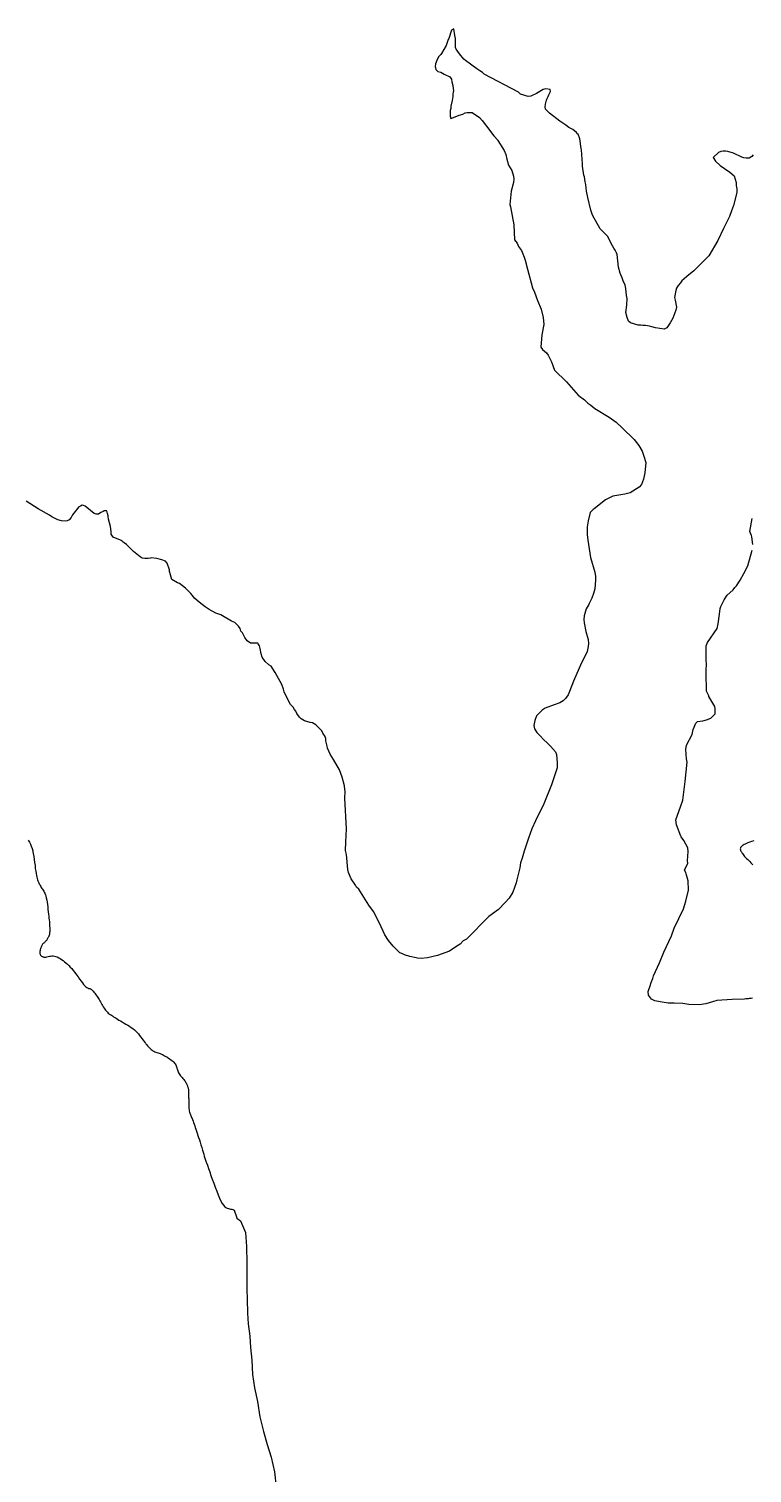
# Model space of a CAD drawing. Header units: inches. Extents: x 1341578 to 1502124, y 557203 to 748561.
# Drawn here: x 1489615 to 1490357, y 630815 to 632297 of the extents above; entities that cross this region are included whole.
import ezdxf

# ---------------------------------------------------------------- set-up
doc = ezdxf.new("R2010")
doc.units = ezdxf.units.IN
doc.header["$MEASUREMENT"] = 0
doc.layers.add('Zipcode', color=7, linetype='Continuous')

msp = doc.modelspace()

# ---------------------------------------------------------------- linework, layer by layer
at = {"layer": 'Zipcode'}
for points in [[(1490357.8, 632167.9), (1490356.2, 632166.3), (1490353.6, 632164.4), (1490350.4, 632164.4), (1490348.1, 632164.7), (1490346.2, 632165.4), (1490337.5, 632169.5), (1490331.7, 632171.5), (1490329.4, 632171.8), (1490326.9, 632171.8), (1490324.6, 632171.5), (1490322, 632170.2), (1490316.6, 632165.3), (1490319.1, 632161.5), (1490323.7, 632157), (1490328.2, 632153.8), (1490333.6, 632150.2), (1490338.1, 632146.4), (1490340.4, 632139.6), (1490340.4, 632136.4), (1490341, 632133.2), (1490341, 632129.3), (1490337.5, 632116.1), (1490335.6, 632110.3), (1490333.3, 632104.8), (1490330.1, 632097.8), (1490327.2, 632092.3), (1490321.5, 632080.1), (1490312.1, 632064.3), (1490296.7, 632048.8), (1490289.6, 632043), (1490289.4, 632042.9), (1490284.5, 632038.5), (1490283.2, 632036.6), (1490280.6, 632034), (1490279.9, 632032.7), (1490279, 632031.1), (1490278.4, 632028.6), (1490277.1, 632021.5), (1490277.7, 632018.9), (1490279, 632011.8), (1490278.4, 632008.6), (1490275.2, 632000.2), (1490272.6, 631995.7), (1490269, 631990.3), (1490266.5, 631989), (1490257.5, 631990.3), (1490253.6, 631991.5), (1490251.4, 631992), (1490247.2, 631992.8), (1490244.6, 631992.8), (1490242.3, 631993.1), (1490239.8, 631993.1), (1490231.7, 631995.4), (1490229.8, 631997.3), (1490228.5, 632001.2), (1490227.2, 632006.3), (1490228.2, 632013.7), (1490228.5, 632020.5), (1490227.8, 632023.7), (1490227.2, 632030.8), (1490226.2, 632034.3), (1490224.4, 632038.8), (1490223.7, 632040.8), (1490221.1, 632046.5), (1490219.5, 632052.7), (1490218.2, 632065.5), (1490217.5, 632067.5), (1490216.2, 632070), (1490214.6, 632072.3), (1490213.4, 632074.6), (1490208.2, 632084.5), (1490203.8, 632088.8), (1490200.8, 632091.9), (1490193, 632106.1), (1490191.1, 632111.2), (1490187.9, 632124.1), (1490186.6, 632130.5), (1490185.9, 632137.6), (1490185.3, 632140.2), (1490184.7, 632145.3), (1490184, 632147.2), (1490182.7, 632156.3), (1490182.7, 632158.8), (1490181.4, 632173), (1490181.2, 632174.4), (1490179.8, 632184.2), (1490178.2, 632189.1), (1490177.6, 632189.6), (1490176.6, 632190.7), (1490172.7, 632193.9), (1490168.5, 632196.1), (1490165.6, 632198.4), (1490159.5, 632202.6), (1490148.9, 632210.6), (1490144.7, 632214.8), (1490144.4, 632217), (1490144.7, 632219.9), (1490145.7, 632224), (1490146, 632225.1), (1490147.3, 632227.7), (1490147.9, 632229.6), (1490149.9, 632232.8), (1490149.5, 632235.1), (1490145, 632235.7), (1490142.4, 632235.1), (1490140.5, 632233.8), (1490135.3, 632231), (1490129.6, 632228), (1490126.7, 632227.7), (1490119, 632230.2), (1490117, 632232.2), (1490081.6, 632250.8), (1490080, 632252.4), (1490077.1, 632254), (1490074.2, 632256.3), (1490062.6, 632264.6), (1490061, 632266.2), (1490056.5, 632271.4), (1490053, 632276.2), (1490052.3, 632278.1), (1490052.3, 632285.5), (1490052.3, 632287.2), (1490051.7, 632290.4), (1490050.7, 632297.1), (1490048.1, 632295.8), (1490045.3, 632287.3), (1490044.9, 632286.2), (1490042.7, 632280.1), (1490037.9, 632271.9), (1490037.2, 632270.7), (1490035.3, 632268.8), (1490033.7, 632266.5), (1490031.7, 632261.4), (1490031.4, 632258.5), (1490032.1, 632255.3), (1490034, 632253.3), (1490037.2, 632252.7), (1490040.8, 632250.8), (1490046.6, 632247.9), (1490048.2, 632245.6), (1490048.5, 632242.7), (1490049.5, 632239.2), (1490050.1, 632233.4), (1490049.9, 632232.3), (1490049.5, 632230.2), (1490049.5, 632227.6), (1490048.8, 632223.7), (1490047.5, 632218), (1490047.5, 632215.4), (1490046.9, 632213.5), (1490046.9, 632212.8), (1490046.9, 632207.7), (1490047.5, 632205.1), (1490050.4, 632206.1), (1490056.2, 632208.6), (1490057.5, 632209), (1490059.8, 632209.6), (1490062.3, 632210.9), (1490064.3, 632211.5), (1490065.6, 632211.5), (1490069.4, 632211.5), (1490076.8, 632206.1), (1490079.7, 632203.2), (1490084.2, 632197.4), (1490091.6, 632187.4), (1490095.6, 632182.8), (1490095.8, 632182.6), (1490102.3, 632172.3), (1490103.9, 632168.1), (1490104.8, 632163.3), (1490106.5, 632157.2), (1490110, 632151.7), (1490111.9, 632145.9), (1490112.3, 632143), (1490111.9, 632139.5), (1490109.4, 632130.5), (1490108.1, 632116.9), (1490108.7, 632114.4), (1490112.3, 632096), (1490112.9, 632080.6), (1490115.5, 632077.4), (1490117.1, 632073.8), (1490120, 632069.7), (1490122.9, 632062.9), (1490123.6, 632059.7), (1490126.1, 632050.7), (1490131.3, 632031.4), (1490133.2, 632026.9), (1490136.5, 632018.5), (1490140.3, 632009.5), (1490142.3, 632001.1), (1490142.9, 631994), (1490141, 631983.1), (1490140, 631970.6), (1490141.6, 631968.3), (1490145.8, 631964.8), (1490147.4, 631962.5), (1490150.7, 631955.4), (1490153.9, 631947.1), (1490166.1, 631934.9), (1490178.3, 631921.3), (1490184.5, 631916.5), (1490188, 631913), (1490191.2, 631911.1), (1490195.1, 631907.8), (1490209.9, 631898.8), (1490217, 631893.7), (1490223.4, 631887.9), (1490235.7, 631875.7), (1490240.5, 631869.6), (1490243.7, 631863.8), (1490245.6, 631858.6), (1490247.6, 631852.2), (1490246.6, 631841.6), (1490245.3, 631835.1), (1490243.1, 631829.7), (1490240.8, 631826.8), (1490231.5, 631821.3), (1490226, 631819.7), (1490213.8, 631817.8), (1490206.1, 631813.9), (1490194.5, 631804.9), (1490193.7, 631804), (1490190.6, 631801), (1490188.4, 631792.3), (1490187.4, 631786.2), (1490187.4, 631778.5), (1490188.1, 631772.7), (1490190.7, 631754.7), (1490195.2, 631739.9), (1490195.8, 631735.4), (1490195.8, 631731.5), (1490195.2, 631722.5), (1490193.9, 631718), (1490192.3, 631713.2), (1490189.5, 631707.6), (1490189.1, 631706.7), (1490186.5, 631702.2), (1490184.3, 631694.8), (1490183.9, 631691.3), (1490184.3, 631687.7), (1490185.9, 631679), (1490188.5, 631670.6), (1490188.8, 631666.5), (1490188.5, 631663.6), (1490187.4, 631658.3), (1490187.2, 631657.2), (1490181.4, 631646.9), (1490173.4, 631627.9), (1490169.3, 631617.5), (1490167.9, 631614), (1490165.3, 631610.2), (1490162.8, 631607.6), (1490159.5, 631605.7), (1490153.6, 631603.5), (1490144.4, 631600.2), (1490141.2, 631598.3), (1490135.4, 631592.5), (1490133.8, 631587.6), (1490132.5, 631582.5), (1490133.5, 631578.9), (1490135.7, 631575.4), (1490139.3, 631571.9), (1490142.8, 631567.7), (1490146.4, 631564.8), (1490149.9, 631561.3), (1490155, 631555.6), (1490156, 631552.6), (1490156.7, 631544.2), (1490156.7, 631539.1), (1490150.9, 631521.7), (1490142.9, 631502), (1490134.5, 631484.7), (1490130.7, 631476.3), (1490127.1, 631467), (1490122.6, 631453.4), (1490120.7, 631446.4), (1490119.1, 631441.5), (1490118.4, 631436.4), (1490115.3, 631424), (1490114.6, 631420.9), (1490111.1, 631411.6), (1490107.2, 631405.2), (1490103.3, 631400.7), (1490096.3, 631393.6), (1490086.6, 631386.5), (1490063.5, 631363.3), (1490060.2, 631361.4), (1490057, 631358.2), (1490053.8, 631356.2), (1490046.1, 631351.1), (1490033.9, 631346.6), (1490023.6, 631344), (1490017.1, 631343.3), (1490013.3, 631343.8), (1490012, 631344), (1490005.5, 631345.3), (1489999.8, 631347.2), (1489997.2, 631348.5), (1489995.3, 631349.1), (1489988.2, 631356.2), (1489983.7, 631362), (1489979.8, 631367.8), (1489974.3, 631379.7), (1489968.2, 631391.6), (1489963.4, 631398.3), (1489953.1, 631414.4), (1489950.8, 631416.7), (1489949.6, 631418.6), (1489945.3, 631425.3), (1489942.4, 631431.5), (1489941.8, 631434.7), (1489940.5, 631450.1), (1489939.5, 631454.3), (1489939.9, 631462.9), (1489940.5, 631476.5), (1489938.9, 631508), (1489938.8, 631508.4), (1489939.2, 631514.5), (1489938.5, 631520.2), (1489938.4, 631520.7), (1489935.9, 631529.3), (1489933.4, 631537), (1489927.2, 631547.6), (1489923.7, 631553.1), (1489920.8, 631559.2), (1489920.5, 631561.4), (1489919.2, 631566.6), (1489919.2, 631569.2), (1489918.6, 631570.8), (1489918.5, 631571.1), (1489916.3, 631574.6), (1489915.3, 631576.9), (1489912.5, 631579.7), (1489908.9, 631583.3), (1489905.7, 631585.3), (1489903.3, 631585.6), (1489897.3, 631587.2), (1489893.8, 631589.4), (1489892.1, 631591), (1489889.6, 631594.9), (1489888.6, 631597.2), (1489887, 631598.8), (1489885.7, 631601.3), (1489883.1, 631603.9), (1489881.2, 631607.1), (1489876.4, 631617.1), (1489875.7, 631619.7), (1489874.1, 631624.5), (1489867.3, 631637), (1489863.2, 631643.2), (1489860.9, 631644.8), (1489857, 631648), (1489853.8, 631652.5), (1489852.9, 631656), (1489851.8, 631661.5), (1489851.2, 631664.1), (1489850, 631666.4), (1489849.5, 631667), (1489847.3, 631666.9), (1489841.9, 631666.9), (1489838.4, 631669.2), (1489836.1, 631672.7), (1489833.8, 631677.6), (1489832.2, 631679.2), (1489831.3, 631682.1), (1489829.7, 631684.3), (1489825.8, 631688.2), (1489822.6, 631689.5), (1489811.6, 631695.9), (1489806.5, 631697.8), (1489799.7, 631701.4), (1489795.5, 631704.2), (1489789.4, 631709.1), (1489784.9, 631712.9), (1489780.7, 631717.8), (1489775.3, 631723.2), (1489769.2, 631728), (1489767.2, 631728.7), (1489761.1, 631732.2), (1489759.2, 631739.3), (1489759, 631740.4), (1489758.9, 631741.3), (1489758.8, 631742.2), (1489756.6, 631749), (1489754.7, 631750.9), (1489751.1, 631752.5), (1489746, 631753.8), (1489740.2, 631754.4), (1489739.3, 631754.2), (1489737, 631753.8), (1489733.7, 631753.9), (1489730.8, 631754.1), (1489728.9, 631755.4), (1489722.1, 631760.8), (1489717.1, 631765.9), (1489714.7, 631768.2), (1489712.4, 631769.7), (1489711.2, 631770.5), (1489710.2, 631771.4), (1489709.3, 631772.4), (1489708.5, 631772.7), (1489700.9, 631775.6), (1489699, 631778.8), (1489699, 631781.4), (1489698.3, 631786.6), (1489696.4, 631794.3), (1489695.9, 631796.9), (1489695.8, 631797.5), (1489695.4, 631799.8), (1489694.5, 631802.7), (1489691.9, 631802.7), (1489690.7, 631802.1), (1489690.1, 631801.8), (1489688.3, 631801), (1489686.1, 631799.4), (1489683.5, 631799.4), (1489681.6, 631800.1), (1489672.2, 631807.5), (1489670.6, 631808), (1489669.3, 631808.4), (1489667.5, 631807.6), (1489665.8, 631806.8), (1489659.4, 631798.5), (1489658.1, 631795.9), (1489655.8, 631793.6), (1489653.9, 631792.3), (1489651.7, 631792), (1489648.1, 631792.3), (1489644.3, 631793.6), (1489638.1, 631796.5), (1489635.9, 631798.1), (1489624, 631804.9), (1489611.7, 631812.6)], [(1490357.3, 631768.3), (1490356.2, 631776.1), (1490356.1, 631777.3), (1490355, 631779.9), (1490354.4, 631781.5), (1490356.7, 631794.7)], [(1490357, 631302.6), (1490355.8, 631302.5), (1490354.7, 631302.4), (1490353.5, 631302.3), (1490352.4, 631302.2), (1490351.2, 631302), (1490350.1, 631301.9), (1490348.9, 631301.8), (1490336, 631301.4), (1490320.3, 631300.4), (1490315.8, 631299.1), (1490309, 631296.8), (1490302.3, 631295.9), (1490291.6, 631296.2), (1490289.7, 631296.5), (1490285.5, 631297.1), (1490276.8, 631297.5), (1490270.4, 631297.5), (1490262.3, 631299), (1490256.9, 631300), (1490253.3, 631301.6), (1490250.4, 631305.8), (1490250.1, 631309.4), (1490252, 631315.4), (1490253, 631318.7), (1490254.6, 631322.9), (1490255.6, 631325.8), (1490261.7, 631339), (1490266.2, 631349.9), (1490273.9, 631366.6), (1490276.8, 631374.7), (1490286.1, 631394.3), (1490288.7, 631402.1), (1490291.3, 631413.6), (1490290.9, 631423), (1490289, 631430.4), (1490288.7, 631431.7), (1490287.4, 631434.2), (1490290.6, 631441.3), (1490290.3, 631443.6), (1490290.9, 631453.2), (1490290.6, 631456.8), (1490286.7, 631464.5), (1490283.9, 631468.4), (1490283.5, 631469), (1490279, 631480.6), (1490278.3, 631485.7), (1490283.2, 631498.9), (1490285.4, 631505.7), (1490288, 631525), (1490289.9, 631544.9), (1490289.2, 631548.1), (1490288.6, 631557.8), (1490289.2, 631562.3), (1490295, 631573.2), (1490296.3, 631578.4), (1490298.8, 631584.7), (1490300.5, 631586.4), (1490306, 631587.4), (1490309.8, 631588.1), (1490314.3, 631590), (1490318.8, 631594.5), (1490318.8, 631599.6), (1490318.5, 631601.9), (1490312.3, 631612.3), (1490312.1, 631612.8), (1490309.8, 631617.7), (1490309.5, 631636), (1490309.5, 631638.6), (1490309.8, 631646), (1490309.5, 631648.9), (1490309.5, 631664.3), (1490310.7, 631667.5), (1490320.7, 631682), (1490321.7, 631686.8), (1490323.3, 631696.8), (1490323.9, 631702.6), (1490324.6, 631704.5), (1490328.1, 631711.3), (1490331, 631716.1), (1490336.8, 631721.3), (1490337.1, 631721.6), (1490339, 631724.2), (1490340.6, 631725.8), (1490344.5, 631731.6), (1490348, 631738.3), (1490352.2, 631746.4), (1490356.7, 631762.5)], [(1489614, 631464.9), (1489615.1, 631462.9), (1489616.1, 631460.7), (1489617, 631458.5), (1489617.8, 631456.2), (1489618.5, 631453.8), (1489618.7, 631452.7), (1489619.1, 631451), (1489619.6, 631448.1), (1489620.1, 631445), (1489620.5, 631441.9), (1489620.9, 631438.8), (1489621.2, 631435.9), (1489621.6, 631433.1), (1489621.9, 631430.7), (1489622.3, 631428.6), (1489622.7, 631426.8), (1489623.1, 631425.4), (1489623.5, 631424.2), (1489623.8, 631423.2), (1489624.2, 631422.4), (1489624.5, 631421.6), (1489624.9, 631420.9), (1489625.3, 631420.1), (1489625.7, 631419.2), (1489626.2, 631418.3), (1489626.7, 631417.2), (1489627.3, 631416.3), (1489627.9, 631415.4), (1489628.5, 631414.5), (1489629.1, 631413.6), (1489629.8, 631412.6), (1489630.4, 631411.5), (1489631, 631410.3), (1489631.5, 631408.9), (1489632, 631407.3), (1489632.4, 631405.5), (1489632.9, 631403.4), (1489633.2, 631401.2), (1489633.6, 631398.8), (1489633.9, 631396.3), (1489634.2, 631393.8), (1489634.5, 631391.4), (1489634.8, 631389), (1489635, 631386.8), (1489635.2, 631384.8), (1489635.4, 631383), (1489635.6, 631381.2), (1489635.7, 631379.6), (1489635.8, 631378), (1489635.9, 631376.5), (1489636, 631375), (1489636, 631374.1), (1489636, 631373.6), (1489636, 631372.4), (1489636, 631371.1), (1489635.9, 631370), (1489635.7, 631369), (1489635.6, 631368), (1489635.3, 631367.2), (1489635.1, 631366.4), (1489635, 631366.1), (1489634.8, 631365.7), (1489634.5, 631365.1), (1489634.1, 631364.5), (1489633.8, 631363.9), (1489633.4, 631363.2), (1489633, 631362.6), (1489632.6, 631362), (1489632.1, 631361.4), (1489631.5, 631360.8), (1489630.9, 631360.2), (1489630.4, 631359.8), (1489629.8, 631359.2), (1489629.2, 631358.7), (1489628.7, 631358.1), (1489628.2, 631357.5), (1489627.8, 631356.8), (1489627.5, 631356), (1489627.2, 631355.2), (1489626.8, 631354.3), (1489626.5, 631353.4), (1489626.3, 631352.5), (1489626.1, 631351.6), (1489625.9, 631350.7), (1489625.9, 631349.8), (1489625.9, 631349.1), (1489625.9, 631348.4), (1489626.1, 631347.9), (1489626.2, 631347.4), (1489626.5, 631346.9), (1489626.8, 631346.5), (1489627.1, 631346.1), (1489627.6, 631345.8), (1489628.1, 631345.5), (1489628.7, 631345.3), (1489629.3, 631345.1), (1489630.1, 631344.9), (1489631, 631344.8), (1489632, 631344.9), (1489633.1, 631345.1), (1489634.3, 631345.4), (1489635.6, 631345.7), (1489636.8, 631345.9), (1489638.2, 631346.1), (1489639.6, 631346.1), (1489641, 631345.9), (1489642.3, 631345.5), (1489643.7, 631345), (1489645.2, 631344.2), (1489646.6, 631343.4), (1489648.1, 631342.4), (1489649.6, 631341.3), (1489650.8, 631340.4), (1489651.1, 631340.1), (1489652.6, 631338.9), (1489654.1, 631337.5), (1489655.6, 631336.1), (1489657.1, 631334.6), (1489658.7, 631333), (1489660.2, 631331), (1489661.8, 631329), (1489663.4, 631326.8), (1489665, 631324.5), (1489666.6, 631322.3), (1489668.1, 631320.2), (1489669.5, 631318.3), (1489670.8, 631316.7), (1489672, 631315.3), (1489673, 631314.3), (1489673.9, 631313.7), (1489674.6, 631313.2), (1489675.3, 631313), (1489675.9, 631312.8), (1489676.5, 631312.7), (1489677.1, 631312.6), (1489677.7, 631312.4), (1489678.3, 631312), (1489678.6, 631311.8), (1489679, 631311.5), (1489679.8, 631310.7), (1489680.5, 631309.8), (1489681.3, 631308.9), (1489682.1, 631307.9), (1489682.9, 631306.8), (1489683.7, 631305.7), (1489684.5, 631304.6), (1489685.2, 631303.4), (1489686, 631302.3), (1489686.8, 631301.2), (1489687.5, 631300), (1489688.2, 631298.8), (1489688.9, 631297.6), (1489689.6, 631296.3), (1489690.2, 631295.1), (1489690.9, 631293.8), (1489691.7, 631292.6), (1489692.4, 631291.4), (1489693.3, 631290.3), (1489694.2, 631289.3), (1489695.1, 631288.3), (1489696.1, 631287.5), (1489697.1, 631286.7), (1489698.1, 631285.9), (1489699.2, 631285.2), (1489700.3, 631284.5), (1489701.5, 631283.7), (1489702.7, 631283), (1489704, 631282.1), (1489705.4, 631281.2), (1489707, 631280.3), (1489708.6, 631279.3), (1489710.4, 631278.3), (1489712.2, 631277.2), (1489714.1, 631276.2), (1489716, 631275.1), (1489717.8, 631273.9), (1489719.6, 631272.8), (1489721.3, 631271.5), (1489722.8, 631270.3), (1489724.3, 631269), (1489725.6, 631267.5), (1489727, 631266), (1489728.2, 631264.4), (1489729.4, 631262.8), (1489730.6, 631261.2), (1489731.7, 631259.7), (1489732.8, 631258.3), (1489733.8, 631257), (1489734.1, 631256.5), (1489734.7, 631255.8), (1489735.6, 631254.8), (1489736.4, 631253.9), (1489737.1, 631253.1), (1489737.7, 631252.3), (1489738.3, 631251.7), (1489738.9, 631251), (1489739.6, 631250.4), (1489740.2, 631249.9), (1489741, 631249.3), (1489741.8, 631248.7), (1489742.8, 631248.2), (1489743.8, 631247.7), (1489744.8, 631247.3), (1489745.9, 631246.9), (1489747, 631246.6), (1489748.2, 631246.2), (1489749.3, 631245.8), (1489750.5, 631245.3), (1489751.6, 631244.8), (1489752.8, 631244.2), (1489753.9, 631243.6), (1489755.1, 631242.9), (1489756, 631242.4), (1489756.3, 631242.2), (1489757.6, 631241.4), (1489758.8, 631240.6), (1489760, 631239.7), (1489761.2, 631238.9), (1489762.2, 631238), (1489763.2, 631237.1), (1489764, 631236.2), (1489764.7, 631235.3), (1489765.3, 631234.3), (1489765.7, 631233.3), (1489766.1, 631232.3), (1489766.4, 631231.3), (1489766.5, 631230.9), (1489766.7, 631230.3), (1489767, 631229.3), (1489767.3, 631228.2), (1489767.7, 631227.2), (1489768.2, 631226.2), (1489768.8, 631225.2), (1489769.5, 631224.2), (1489770.3, 631223.2), (1489771, 631222.2), (1489771.8, 631221.2), (1489772.6, 631220.3), (1489773.4, 631219.3), (1489774.1, 631218.4), (1489774.8, 631217.5), (1489775.3, 631216.6), (1489775.8, 631215.8), (1489776.2, 631215), (1489776.6, 631214.2), (1489776.9, 631213.5), (1489777.2, 631212.8), (1489777.4, 631212.1), (1489777.7, 631211.4), (1489777.9, 631210.7), (1489778, 631210), (1489778.2, 631209.2), (1489778.3, 631208.4), (1489778.4, 631207.6), (1489778.5, 631206.8), (1489778.5, 631206), (1489778.5, 631205.2), (1489778.5, 631204.4), (1489778.5, 631203.5), (1489778.5, 631202.6), (1489778.5, 631201.6), (1489778.5, 631200.5), (1489778.6, 631199.3), (1489778.6, 631198), (1489778.6, 631196.7), (1489778.6, 631195.3), (1489778.6, 631193.8), (1489778.7, 631192.4), (1489778.7, 631191), (1489778.8, 631189.6), (1489779, 631188.2), (1489779.2, 631187), (1489779.4, 631185.9), (1489779.7, 631184.9), (1489780, 631183.9), (1489780.4, 631183.1), (1489780.8, 631182.2), (1489781.2, 631181.3), (1489781.6, 631180.3), (1489782.1, 631179.3), (1489782.5, 631178.1), (1489783, 631176.7), (1489783.6, 631175.2), (1489784.1, 631173.6), (1489784.7, 631171.9), (1489785.3, 631170.1), (1489785.9, 631168.2), (1489786.6, 631166.3), (1489787.3, 631164.2), (1489788, 631162), (1489788.7, 631159.8), (1489789.5, 631157.4), (1489790.3, 631154.9), (1489791.1, 631152.3), (1489791.9, 631149.5), (1489792.8, 631146.7), (1489793.7, 631143.8), (1489794.1, 631142.6), (1489794.6, 631140.8), (1489795.6, 631137.7), (1489796.6, 631134.6), (1489796.9, 631133.8), (1489797.7, 631131.4), (1489798.8, 631128.1), (1489800.1, 631124.6), (1489801.4, 631120.9), (1489802.8, 631116.9), (1489804.3, 631112.8), (1489805.8, 631108.7), (1489807.3, 631104.7), (1489808.8, 631100.9), (1489810.2, 631097.5), (1489811.7, 631094.5), (1489813, 631092.1), (1489814.1, 631090.5), (1489814.3, 631090.2), (1489815.6, 631088.8), (1489816.8, 631087.9), (1489818.1, 631087.2), (1489819.3, 631086.8), (1489820.5, 631086.6), (1489821.6, 631086.4), (1489822.8, 631086.2), (1489824, 631085.8), (1489825.3, 631085.3), (1489825.8, 631083.3), (1489827.1, 631079.3), (1489827.9, 631077), (1489831.7, 631074.3), (1489837, 631062.2), (1489837.8, 631048), (1489838.1, 631030.7), (1489838.1, 631014.8), (1489838.3, 631004.3), (1489838.4, 630993.9), (1489838.8, 630979.5), (1489839.7, 630968.7), (1489841.3, 630955.9), (1489841.8, 630944.4), (1489843.3, 630931.3), (1489844.1, 630916.8), (1489846, 630903), (1489849, 630889.1), (1489851.7, 630873.2), (1489855.4, 630858), (1489858.9, 630844.8), (1489863.1, 630832), (1489866.7, 630816.9), (1489868.4, 630801.2)], [(1490358.4, 631464.3), (1490356.1, 631463.4), (1490354.4, 631462.8), (1490354.1, 631462.7), (1490352.3, 631462), (1490350.8, 631461.4), (1490349.5, 631460.8), (1490348.4, 631460.3), (1490347.4, 631459.7), (1490346.6, 631459.2), (1490345.9, 631458.6), (1490345.3, 631457.9), (1490344.8, 631457.2), (1490344.6, 631456.5), (1490344.5, 631455.8), (1490344.6, 631455), (1490344.8, 631454.3), (1490345.2, 631453.5), (1490345.6, 631452.7), (1490346, 631452.2), (1490346.1, 631451.9), (1490346.7, 631451), (1490347.3, 631450.1), (1490348, 631449.2), (1490348.8, 631448.2), (1490349.3, 631447.7), (1490349.8, 631447.2), (1490350.9, 631446.1), (1490352.1, 631445), (1490353.2, 631443.9), (1490354.4, 631442.8), (1490355.4, 631441.7), (1490356.4, 631440.6), (1490357.2, 631439.5)]]:
    msp.add_lwpolyline(points, dxfattribs=at)

doc.saveas('drawing.dxf')
